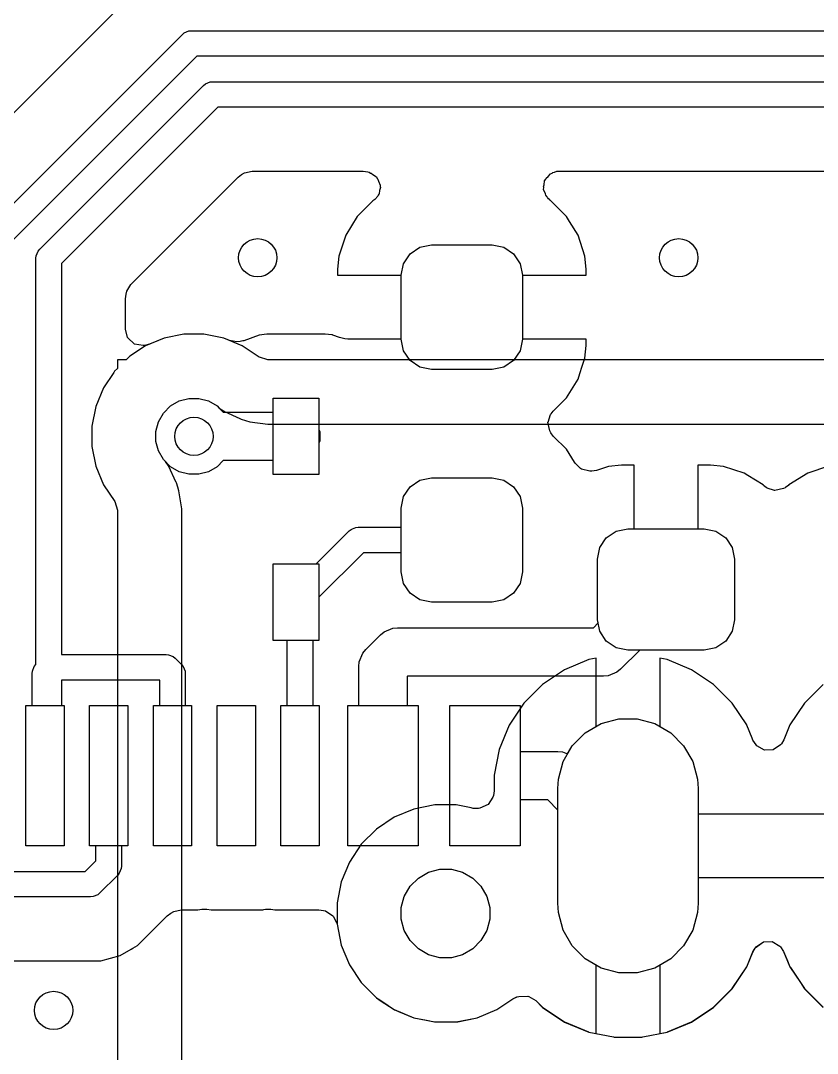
# Model space of a CAD drawing. Header units: millimetres. Extents: x 87.1 to 142.6, y -85.7 to -60.8.
# Drawn here: x 104.54 to 110.79, y -81.24 to -73.14 of the extents above; entities that cross this region are included whole.
import ezdxf

# ---------------------------------------------------------------- set-up
doc = ezdxf.new("R2010")
doc.units = ezdxf.units.MM
for name, color, linetype, true_color in [('B.Cu', 153, 'CONTINUOUS', 0x4d7fc4), ('B.Mask', 4, 'CONTINUOUS', 0x02ffee), ('F.Cu', 13, 'CONTINUOUS', 0xc83434), ('F.Mask', 201, 'CONTINUOUS', 0xd864ff), ('F.Paste', 253, 'CONTINUOUS', 0xb4a09a)]:
    doc.layers.add(name, color=color, linetype=linetype, true_color=true_color)

msp = doc.modelspace()

# ---------------------------------------------------------------- linework, layer by layer
at = {"layer": 'B.Cu', "linetype": 'CONTINUOUS'}
for p, q in [((105.821155, -75.5995), (105.66651, -75.630261)), ((105.821158, -75.5995), (105.821155, -75.5995)), ((105.978842, -75.5995), (105.821158, -75.5995)), ((105.978845, -75.5995), (105.978842, -75.5995)), ((106.133489, -75.630261), (105.978845, -75.5995)), ((105.666498, -75.630264), (105.520827, -75.690602)), ((105.66651, -75.630261), (105.666498, -75.630264)), ((106.133501, -75.630264), (106.133489, -75.630261)), ((106.279172, -75.690602), (106.133501, -75.630264)), ((105.520814, -75.690609), (105.39853, -75.772317)), ((105.520827, -75.690602), (105.520814, -75.690609)), ((106.279185, -75.690609), (106.279172, -75.690602)), ((106.411623, -75.779102), (106.279185, -75.690609)), ((105.367922, -75.8), (105.3, -75.8)), ((105.3, -75.8), (105.3, -75.867922)), ((105.389711, -75.778211), (105.367922, -75.8)), ((105.398526, -75.77232), (105.389711, -75.778211)), ((105.39853, -75.772317), (105.398526, -75.77232)), ((106.413475, -75.780315), (106.411623, -75.779102)), ((106.480514, -75.8), (106.413475, -75.780315)), ((106.9, -75.8), (106.480514, -75.8)), ((113.382053, -75.8), (106.9, -75.8)), ((105.272317, -75.89853), (105.190609, -76.020814)), ((105.27232, -75.898526), (105.272317, -75.89853)), ((105.278211, -75.889711), (105.27232, -75.898526)), ((105.3, -75.867922), (105.278211, -75.889711)), ((105.190602, -76.020827), (105.130264, -76.166498)), ((105.190609, -76.020814), (105.190602, -76.020827)), ((105.130261, -76.16651), (105.0995, -76.321153)), ((105.130264, -76.166498), (105.130261, -76.16651)), ((105.661994, -76.217372), (105.717372, -76.161994)), ((105.717372, -76.161994), (105.785195, -76.122836)), ((105.785195, -76.122836), (105.860842, -76.102567)), ((105.860842, -76.102567), (105.939158, -76.102567)), ((105.939158, -76.102567), (106.014805, -76.122836)), ((106.014805, -76.122836), (106.082628, -76.161994)), ((106.082628, -76.161994), (106.098419, -76.177785)), ((105.622836, -76.285195), (105.661994, -76.217372)), ((106.098419, -76.177785), (106.130781, -76.199409)), ((106.130781, -76.199409), (106.133394, -76.201138)), ((106.133394, -76.201138), (106.134728, -76.202021)), ((106.134728, -76.202021), (106.136502, -76.203183)), ((106.136502, -76.203183), (106.140179, -76.205568)), ((106.140179, -76.205568), (106.140182, -76.205569)), ((106.140182, -76.205569), (106.259944, -76.260264)), ((105.0995, -76.321153), (105.0995, -76.478846)), ((105.602567, -76.360842), (105.622836, -76.285195)), ((106.259944, -76.260264), (106.271055, -76.265338)), ((106.271055, -76.265338), (106.338094, -76.285023)), ((106.338094, -76.285023), (106.338098, -76.285024)), ((106.338098, -76.285024), (106.480514, -76.3055)), ((106.480514, -76.3055), (106.480517, -76.3055)), ((106.480517, -76.3055), (113.382053, -76.3055)), ((105.602567, -76.439158), (105.602567, -76.360842)), ((105.0995, -76.478846), (105.130261, -76.633489)), ((105.622836, -76.514805), (105.602567, -76.439158)), ((105.661994, -76.582628), (105.622836, -76.514805)), ((105.130261, -76.633489), (105.130264, -76.633501)), ((105.130264, -76.633501), (105.190602, -76.779172)), ((105.677788, -76.598422), (105.661994, -76.582628)), ((105.699409, -76.63078), (105.677788, -76.598422)), ((105.761506, -76.76057), (105.699409, -76.63078)), ((105.190602, -76.779172), (105.190609, -76.779184)), ((105.190609, -76.779184), (105.279102, -76.911622)), ((105.761506, -76.760571), (105.761506, -76.76057)), ((105.76198, -76.761562), (105.761506, -76.760571)), ((105.762994, -76.765323), (105.76198, -76.761562)), ((105.773524, -76.798954), (105.762994, -76.765323)), ((105.782385, -76.827252), (105.773524, -76.798954)), ((105.805398, -76.969265), (105.782385, -76.827252)), ((105.279102, -76.911622), (105.29998, -76.978299)), ((105.29998, -76.978299), (105.3, -76.980513)), ((105.3, -76.980513), (105.3, -82.176)), ((105.805398, -76.969269), (105.805398, -76.969265)), ((105.805399, -76.969275), (105.805398, -76.969269)), ((105.805459, -76.973733), (105.805399, -76.969275)), ((105.805479, -76.975947), (105.805459, -76.973733)), ((105.8055, -76.980513), (105.805479, -76.975947)), ((105.8055, -80.223773), (105.8055, -76.980513)), ((108.995735, -78.150345), (108.804635, -78.229502)), ((108.995736, -78.150345), (108.995735, -78.150345)), ((109.051998, -78.139154), (108.995736, -78.150345)), ((109.052, -78.139156), (109.051998, -78.139154)), ((109.052, -78.674685), (109.052, -78.139156)), ((109.608262, -78.150345), (109.552, -78.139154)), ((109.552, -78.139154), (109.552, -78.674685)), ((109.799363, -78.229502), (109.608262, -78.150345)), ((108.804632, -78.229504), (108.632657, -78.344415)), ((108.804635, -78.229502), (108.804632, -78.229504)), ((109.799366, -78.229504), (109.799363, -78.229502)), ((109.799368, -78.229505), (109.799366, -78.229504)), ((109.971335, -78.34441), (109.799368, -78.229505)), ((108.632654, -78.344417), (108.486417, -78.490654)), ((108.632657, -78.344415), (108.632654, -78.344417)), ((109.971339, -78.344413), (109.971335, -78.34441)), ((109.971341, -78.344415), (109.971339, -78.344413)), ((109.971344, -78.344417), (109.971341, -78.344415)), ((110.117581, -78.490654), (109.971344, -78.344417)), ((110.832654, -78.344417), (110.686417, -78.490654)), ((108.486415, -78.490657), (108.371504, -78.662632)), ((108.486417, -78.490654), (108.486415, -78.490657)), ((110.117583, -78.490657), (110.117581, -78.490654)), ((110.117586, -78.49066), (110.117583, -78.490657)), ((110.117589, -78.490664), (110.117586, -78.49066)), ((110.232494, -78.662631), (110.117589, -78.490664)), ((110.686415, -78.490657), (110.571504, -78.662631)), ((110.686417, -78.490654), (110.686415, -78.490657)), ((108.371502, -78.662635), (108.29235, -78.853725)), ((108.371504, -78.662632), (108.371502, -78.662635)), ((108.967181, -78.723656), (109.052, -78.674685)), ((109.552, -78.674685), (109.636819, -78.723656)), ((110.232499, -78.662641), (110.232494, -78.662631)), ((110.275519, -78.766499), (110.232499, -78.662641)), ((110.571504, -78.662631), (110.523382, -78.778807)), ((108.865656, -78.825181), (108.967181, -78.723656)), ((109.636819, -78.723656), (109.738344, -78.825181)), ((108.793866, -78.949524), (108.865656, -78.825181)), ((109.738344, -78.825181), (109.810134, -78.949524)), ((110.281938, -78.781996), (110.275519, -78.766499)), ((110.305738, -78.819032), (110.281938, -78.781996)), ((110.310965, -78.824647), (110.305738, -78.819032)), ((110.310974, -78.824657), (110.310965, -78.824647)), ((110.371064, -78.860307), (110.310974, -78.824657)), ((110.49828, -78.817961), (110.440889, -78.857811)), ((110.505375, -78.809156), (110.49828, -78.817961)), ((110.523382, -78.778807), (110.505375, -78.809156)), ((108.292342, -78.853758), (108.252, -79.056574)), ((108.29235, -78.853725), (108.292342, -78.853758)), ((110.440889, -78.857811), (110.371064, -78.860307)), ((108.756705, -79.088211), (108.793866, -78.949524)), ((109.810134, -78.949524), (109.847295, -79.088211)), ((108.252, -79.056574), (108.252, -79.179499)), ((108.752, -79.16), (108.756705, -79.088211)), ((108.752, -80.06), (108.752, -79.16)), ((109.847295, -79.088211), (109.852, -79.16)), ((109.852, -79.16), (109.852, -79.36)), ((108.243064, -79.227757), (108.205287, -79.286533)), ((108.246975, -79.21444), (108.243064, -79.227757)), ((108.252, -79.179506), (108.246975, -79.21444)), ((108.252, -79.179499), (108.251999, -79.179503)), ((108.251999, -79.179503), (108.252, -79.179506)), ((107.623915, -79.322184), (107.469142, -79.386292)), ((107.623942, -79.322178), (107.623915, -79.322184)), ((107.788226, -79.2895), (107.623942, -79.322178)), ((107.788228, -79.2895), (107.788226, -79.2895)), ((107.788233, -79.2895), (107.788228, -79.2895)), ((107.955767, -79.2895), (107.788233, -79.2895)), ((107.95577, -79.2895), (107.955767, -79.2895)), ((108.059447, -79.310123), (107.95577, -79.2895)), ((108.072498, -79.312719), (108.059447, -79.310123)), ((108.089, -79.316001), (108.072498, -79.312719)), ((108.130831, -79.317121), (108.089, -79.316001)), ((108.141727, -79.315554), (108.130831, -79.317121)), ((108.141729, -79.315555), (108.141727, -79.315554)), ((108.14173, -79.315554), (108.141729, -79.315555)), ((108.141732, -79.315554), (108.14173, -79.315554)), ((108.205287, -79.286533), (108.141732, -79.315554)), ((107.469142, -79.386292), (107.329834, -79.479374)), ((109.852, -79.36), (110.952, -79.36)), ((107.329834, -79.479374), (107.211374, -79.597834)), ((107.211374, -79.597834), (107.118292, -79.737142)), ((107.118292, -79.737142), (107.054184, -79.891915)), ((107.738061, -79.816642), (107.826316, -79.792994)), ((107.826316, -79.792994), (107.917684, -79.792994)), ((107.917684, -79.792994), (108.005939, -79.816642)), ((107.054178, -79.891942), (107.0215, -80.056225)), ((107.054184, -79.891915), (107.054178, -79.891942)), ((107.594326, -79.926933), (107.658933, -79.862326)), ((107.658933, -79.862326), (107.738061, -79.816642)), ((108.005939, -79.816642), (108.085067, -79.862326)), ((108.085067, -79.862326), (108.149674, -79.926933)), ((109.852, -79.86), (109.852, -80.06)), ((110.952, -79.86), (109.852, -79.86)), ((107.548642, -80.006061), (107.594326, -79.926933)), ((108.149674, -79.926933), (108.195358, -80.006061)), ((107.0215, -80.056225), (107.0215, -80.056226)), ((107.0215, -80.056226), (107.0215, -80.056228)), ((107.0215, -80.056228), (107.0215, -80.223771)), ((107.524994, -80.094316), (107.548642, -80.006061)), ((108.195358, -80.006061), (108.219006, -80.094316)), ((107.524994, -80.185684), (107.524994, -80.094316)), ((108.219006, -80.094316), (108.219006, -80.185684)), ((108.756705, -80.131789), (108.752, -80.06)), ((108.793866, -80.270476), (108.756705, -80.131789)), ((109.847295, -80.131789), (109.810134, -80.270476)), ((109.852, -80.06), (109.847295, -80.131789)), ((107.548642, -80.273939), (107.524994, -80.185684)), ((108.219006, -80.185684), (108.195358, -80.273939)), ((105.8055, -82.176), (105.8055, -80.223773)), ((107.0215, -80.223773), (107.021499, -80.223773)), ((107.021499, -80.223773), (107.054178, -80.388056)), ((107.0215, -80.223771), (107.0215, -80.223773)), ((107.594326, -80.353067), (107.548642, -80.273939)), ((108.195358, -80.273939), (108.149674, -80.353067)), ((108.865656, -80.394819), (108.793866, -80.270476)), ((109.810134, -80.270476), (109.738344, -80.394819)), ((107.658933, -80.417674), (107.594326, -80.353067)), ((108.149674, -80.353067), (108.085067, -80.417674)), ((110.305727, -80.402028), (110.363118, -80.362184)), ((110.363118, -80.362184), (110.432943, -80.359693)), ((110.432943, -80.359693), (110.493029, -80.395346)), ((107.054178, -80.388056), (107.054184, -80.388083)), ((107.054184, -80.388083), (107.118292, -80.542856)), ((107.738061, -80.463358), (107.658933, -80.417674)), ((107.826316, -80.487006), (107.738061, -80.463358)), ((108.005939, -80.463358), (107.917684, -80.487006)), ((108.085067, -80.417674), (108.005939, -80.463358)), ((108.967181, -80.496344), (108.865656, -80.394819)), ((109.738344, -80.394819), (109.636819, -80.496344)), ((110.232499, -80.557359), (110.280621, -80.441182)), ((110.280621, -80.441182), (110.298622, -80.410845)), ((110.298622, -80.410845), (110.305727, -80.402028)), ((110.493029, -80.395346), (110.493033, -80.39535)), ((110.493033, -80.39535), (110.493034, -80.395351)), ((110.493034, -80.395351), (110.498261, -80.400966)), ((110.498261, -80.400966), (110.522061, -80.438003)), ((110.522061, -80.438003), (110.571496, -80.557353)), ((107.118292, -80.542856), (107.211374, -80.682164)), ((107.917684, -80.487006), (107.826316, -80.487006)), ((109.052, -80.545314), (108.967181, -80.496344)), ((109.636819, -80.496344), (109.552, -80.545314)), ((109.052, -81.080841), (109.052, -80.545314)), ((109.552, -80.545314), (109.552, -81.080841)), ((110.117589, -80.729335), (110.232494, -80.557368)), ((110.232494, -80.557368), (110.232499, -80.557359)), ((110.571496, -80.557353), (110.571501, -80.557363)), ((110.571501, -80.557363), (110.575382, -80.563171)), ((110.575382, -80.563171), (110.68641, -80.729335)), ((107.211374, -80.682164), (107.329834, -80.800624)), ((109.971339, -80.875586), (110.117586, -80.729339)), ((110.117586, -80.729339), (110.117589, -80.729335)), ((110.68641, -80.729335), (110.686413, -80.729339)), ((110.686413, -80.729339), (110.686415, -80.729341)), ((110.686415, -80.729341), (110.686417, -80.729344)), ((110.686417, -80.729344), (110.832654, -80.875581)), ((107.329834, -80.800624), (107.360567, -80.821159)), ((107.360567, -80.821159), (107.46913, -80.893699)), ((108.274863, -80.893703), (108.400771, -80.809573)), ((108.400771, -80.809573), (108.4326, -80.794344)), ((108.4326, -80.794344), (108.447523, -80.789671)), ((108.447523, -80.789671), (108.517381, -80.788424)), ((108.517381, -80.788424), (108.517388, -80.788426)), ((108.517388, -80.788426), (108.524473, -80.79037)), ((108.524473, -80.79037), (108.579344, -80.82227)), ((108.579344, -80.82227), (108.632655, -80.875582)), ((107.46913, -80.893699), (107.469134, -80.893701)), ((107.469134, -80.893701), (107.469137, -80.893703)), ((107.469137, -80.893703), (107.623918, -80.957816)), ((108.120082, -80.957816), (108.274863, -80.893703)), ((108.632655, -80.875582), (108.632657, -80.875583)), ((108.632657, -80.875583), (108.63266, -80.875586)), ((108.63266, -80.875586), (108.632664, -80.875589)), ((108.632664, -80.875589), (108.804631, -80.990494)), ((109.799368, -80.990494), (109.971335, -80.875589)), ((109.971335, -80.875589), (109.971339, -80.875586)), ((107.623918, -80.957816), (107.788203, -80.990494)), ((107.788203, -80.990494), (107.788228, -80.990499)), ((107.788228, -80.990499), (107.788232, -80.9905)), ((107.788232, -80.9905), (107.788233, -80.9905)), ((107.788233, -80.9905), (107.955768, -80.9905)), ((107.955768, -80.9905), (107.955769, -80.990499)), ((107.955769, -80.990499), (108.120082, -80.957816)), ((108.804631, -80.990494), (108.804641, -80.990499)), ((108.804641, -80.990499), (108.99166, -81.067965)), ((109.612326, -81.06797), (109.799358, -80.990499)), ((109.799358, -80.990499), (109.799368, -80.990494)), ((108.99166, -81.067965), (108.994222, -81.069134)), ((108.994222, -81.069134), (108.995722, -81.069648)), ((108.995722, -81.069648), (108.995723, -81.069648)), ((108.995723, -81.069648), (108.995725, -81.069649)), ((108.995725, -81.069649), (109.052, -81.080842)), ((109.052, -81.080842), (109.052, -81.080841)), ((109.552, -81.080842), (109.608274, -81.069649)), ((109.552, -81.080841), (109.552, -81.080842)), ((109.608274, -81.069649), (109.608275, -81.069648)), ((109.608275, -81.069648), (109.608277, -81.069648)), ((109.608277, -81.069648), (109.609772, -81.069135)), ((109.609772, -81.069135), (109.612326, -81.06797))]:
    msp.add_line(p, q, dxfattribs=at)
at = {"layer": 'B.Cu'}
for centre in [(106.4, -75), (109.7, -75), (105.9, -76.4), (104.8, -80.9)]:
    msp.add_circle(centre, 0.15, dxfattribs=at)
at = {"layer": 'B.Mask', "linetype": 'CONTINUOUS'}
for p, q in [((108.967181, -78.723656), (109.091524, -78.651866)), ((109.091524, -78.651866), (109.230211, -78.614705)), ((109.230211, -78.614705), (109.373789, -78.614705)), ((109.373789, -78.614705), (109.512476, -78.651866)), ((109.512476, -78.651866), (109.636819, -78.723656)), ((108.865656, -78.825181), (108.967181, -78.723656)), ((109.636819, -78.723656), (109.738344, -78.825181)), ((108.793866, -78.949524), (108.865656, -78.825181)), ((109.738344, -78.825181), (109.810134, -78.949524)), ((108.756705, -79.088211), (108.793866, -78.949524)), ((109.810134, -78.949524), (109.847295, -79.088211)), ((108.752, -79.16), (108.756705, -79.088211)), ((108.752, -80.06), (108.752, -79.16)), ((109.847295, -79.088211), (109.852, -79.16)), ((109.852, -79.16), (109.852, -80.06)), ((107.738061, -79.816642), (107.826316, -79.792994)), ((107.826316, -79.792994), (107.917684, -79.792994)), ((107.917684, -79.792994), (108.005939, -79.816642)), ((107.594326, -79.926933), (107.658933, -79.862326)), ((107.658933, -79.862326), (107.738061, -79.816642)), ((108.005939, -79.816642), (108.085067, -79.862326)), ((108.085067, -79.862326), (108.149674, -79.926933)), ((107.548642, -80.006061), (107.594326, -79.926933)), ((108.149674, -79.926933), (108.195358, -80.006061)), ((107.524994, -80.094316), (107.548642, -80.006061)), ((108.195358, -80.006061), (108.219006, -80.094316)), ((107.524994, -80.185684), (107.524994, -80.094316)), ((108.219006, -80.094316), (108.219006, -80.185684)), ((108.756705, -80.131789), (108.752, -80.06)), ((108.793866, -80.270476), (108.756705, -80.131789)), ((109.847295, -80.131789), (109.810134, -80.270476)), ((109.852, -80.06), (109.847295, -80.131789)), ((107.548642, -80.273939), (107.524994, -80.185684)), ((108.219006, -80.185684), (108.195358, -80.273939)), ((107.594326, -80.353067), (107.548642, -80.273939)), ((108.195358, -80.273939), (108.149674, -80.353067)), ((108.865656, -80.394819), (108.793866, -80.270476)), ((109.810134, -80.270476), (109.738344, -80.394819)), ((107.658933, -80.417674), (107.594326, -80.353067)), ((108.149674, -80.353067), (108.085067, -80.417674)), ((107.738061, -80.463358), (107.658933, -80.417674)), ((107.826316, -80.487006), (107.738061, -80.463358)), ((108.005939, -80.463358), (107.917684, -80.487006)), ((108.085067, -80.417674), (108.005939, -80.463358)), ((108.967181, -80.496344), (108.865656, -80.394819)), ((109.738344, -80.394819), (109.636819, -80.496344)), ((107.917684, -80.487006), (107.826316, -80.487006)), ((109.091524, -80.568134), (108.967181, -80.496344)), ((109.636819, -80.496344), (109.512476, -80.568134)), ((109.230211, -80.605295), (109.091524, -80.568134)), ((109.373789, -80.605295), (109.230211, -80.605295)), ((109.512476, -80.568134), (109.373789, -80.605295))]:
    msp.add_line(p, q, dxfattribs=at)
at = {"layer": 'F.Cu', "linetype": 'CONTINUOUS'}
for p, q in [((105.511279, -72.839483), (103.719485, -74.631276)), ((104.129289, -74.929289), (105.809289, -73.249289)), ((105.809289, -73.249289), (105.824443, -73.236853)), ((105.824443, -73.236853), (105.860491, -73.221921)), ((105.860491, -73.221921), (105.88, -73.22)), ((105.88, -73.22), (120.642598, -73.22)), ((105.921422, -73.42), (104.3, -75.041422)), ((120.68402, -73.42), (105.921422, -73.42)), ((104.691289, -74.932975), (105.974975, -73.649289)), ((105.974975, -73.649289), (105.990129, -73.636853)), ((105.990129, -73.636853), (106.026177, -73.621921)), ((106.026177, -73.621921), (106.045686, -73.62)), ((106.045686, -73.62), (120.808284, -73.62)), ((106.087108, -73.82), (104.862, -75.045108)), ((120.849706, -73.82), (106.087108, -73.82)), ((105.406228, -75.208692), (106.245502, -74.369418)), ((106.245502, -74.369418), (106.273747, -74.348275)), ((106.273747, -74.348275), (106.296839, -74.335667)), ((106.296839, -74.335667), (106.356264, -74.3205)), ((106.356264, -74.3205), (107.227168, -74.3205)), ((107.227168, -74.3205), (107.262095, -74.325521)), ((107.262095, -74.325521), (107.272948, -74.328707)), ((107.272948, -74.328707), (107.284156, -74.335908)), ((107.284156, -74.335908), (107.289921, -74.336792)), ((107.289921, -74.336792), (107.301664, -74.347158)), ((107.301664, -74.347158), (107.331729, -74.366477)), ((107.331729, -74.366477), (107.337256, -74.378579)), ((107.337256, -74.378579), (107.342301, -74.383032)), ((107.342301, -74.383032), (107.347233, -74.40042)), ((108.648886, -74.396032), (108.658285, -74.384764)), ((108.658285, -74.384764), (108.660856, -74.376347)), ((108.660856, -74.376347), (108.676074, -74.363442)), ((108.676074, -74.363442), (108.693611, -74.342423)), ((108.693611, -74.342423), (108.694913, -74.341551)), ((108.694913, -74.341551), (108.70778, -74.336557)), ((108.70778, -74.336557), (108.714147, -74.33116)), ((108.714147, -74.33116), (108.725616, -74.329636)), ((108.725616, -74.329636), (108.745345, -74.321979)), ((108.745345, -74.321979), (108.745886, -74.321896)), ((108.745886, -74.321896), (108.764447, -74.3205)), ((108.764447, -74.3205), (115.460188, -74.3205)), ((107.347233, -74.40042), (107.360758, -74.430031)), ((107.354694, -74.472222), (107.350819, -74.49919)), ((107.361367, -74.45025), (107.354694, -74.472222)), ((107.360758, -74.430031), (107.359034, -74.442025)), ((107.359034, -74.442025), (107.361367, -74.45025)), ((108.640222, -74.465363), (108.642214, -74.449415)), ((108.655995, -74.498278), (108.640222, -74.465363)), ((108.640454, -74.443172), (108.644755, -74.429081)), ((108.642214, -74.449415), (108.640454, -74.443172)), ((108.644755, -74.429081), (108.648886, -74.396032)), ((107.317299, -74.543912), (107.302064, -74.554991)), ((107.317707, -74.543565), (107.317299, -74.543912)), ((107.341065, -74.517105), (107.317707, -74.543565)), ((107.34332, -74.509677), (107.341065, -74.517105)), ((107.350165, -74.500622), (107.34332, -74.509677)), ((107.350814, -74.499201), (107.350165, -74.500622)), ((107.350819, -74.49919), (107.350814, -74.499201)), ((108.659419, -74.510418), (108.655995, -74.498278)), ((108.66563, -74.520314), (108.659419, -74.510418)), ((108.667616, -74.522528), (108.66563, -74.520314)), ((108.670416, -74.528371), (108.667616, -74.522528)), ((108.678461, -74.537316), (108.670416, -74.528371)), ((108.688456, -74.547234), (108.678461, -74.537316)), ((108.690734, -74.548304), (108.688456, -74.547234)), ((108.693745, -74.551661), (108.690734, -74.548304)), ((108.698036, -74.555054), (108.693745, -74.551661)), ((107.301956, -74.555058), (107.180059, -74.676955)), ((107.301963, -74.555053), (107.301956, -74.555058)), ((107.302064, -74.554991), (107.301963, -74.555053)), ((108.698039, -74.555056), (108.698036, -74.555054)), ((108.761605, -74.618622), (108.698039, -74.555056)), ((108.819943, -74.67696), (108.761605, -74.618622)), ((107.180041, -74.67698), (107.089552, -74.823686)), ((107.180057, -74.676958), (107.180041, -74.67698)), ((107.180059, -74.676955), (107.180057, -74.676958)), ((108.819957, -74.67698), (108.819943, -74.67696)), ((108.844341, -74.716513), (108.819957, -74.67698)), ((108.910448, -74.823688), (108.844341, -74.716513)), ((107.089543, -74.823703), (107.035318, -74.987348)), ((107.08955, -74.823689), (107.089543, -74.823703)), ((107.089552, -74.823686), (107.08955, -74.823689)), ((108.910453, -74.823699), (108.910448, -74.823688)), ((108.96468, -74.987347), (108.910453, -74.823699)), ((104.663921, -74.984177), (104.678853, -74.948129)), ((104.678853, -74.948129), (104.691289, -74.932975)), ((107.594562, -74.969562), (107.671613, -74.918079)), ((107.671613, -74.918079), (107.7625, -74.9)), ((107.7625, -74.9), (108.2375, -74.9)), ((108.2375, -74.9), (108.328387, -74.918079)), ((108.328387, -74.918079), (108.405438, -74.969562)), ((104.662, -75.003686), (104.663921, -74.984177)), ((104.662, -78.188578), (104.662, -75.003686)), ((107.035318, -74.987348), (107.025, -75.088339)), ((107.543079, -75.046613), (107.594562, -74.969562)), ((108.405438, -74.969562), (108.456921, -75.046613)), ((108.974998, -75.088345), (108.96468, -74.987347)), ((104.862, -75.045108), (104.862, -78.11)), ((107.025, -75.088339), (107.025, -75.088342)), ((107.025, -75.088342), (107.025, -75.088345)), ((107.025, -75.088345), (107.025, -75.1375)), ((107.525, -75.1375), (107.543079, -75.046613)), ((108.456921, -75.046613), (108.475, -75.1375)), ((108.974999, -75.08836), (108.974998, -75.088345)), ((108.974999, -75.1375), (108.974999, -75.08836)), ((107.025, -75.1375), (107.525, -75.1375)), ((108.475, -75.1375), (108.974999, -75.1375)), ((105.367832, -75.285623), (105.374934, -75.261434)), ((105.374934, -75.261434), (105.406228, -75.208692)), ((105.3625, -75.321612), (105.367522, -75.286679)), ((105.3625, -75.538339), (105.3625, -75.321612)), ((105.367522, -75.286679), (105.367832, -75.285623)), ((105.3625, -75.56076), (105.3625, -75.538339)), ((105.379853, -75.624024), (105.3625, -75.56076)), ((105.821153, -75.5995), (105.666527, -75.630257)), ((105.821155, -75.5995), (105.821153, -75.5995)), ((105.821158, -75.5995), (105.821155, -75.5995)), ((105.978842, -75.5995), (105.821158, -75.5995)), ((105.978845, -75.5995), (105.978842, -75.5995)), ((105.978849, -75.5995), (105.978845, -75.5995)), ((106.133487, -75.630259), (105.978849, -75.5995)), ((106.412516, -75.605908), (106.292239, -75.650768)), ((106.472123, -75.599501), (106.412516, -75.605908)), ((106.472129, -75.5995), (106.472123, -75.599501)), ((106.476178, -75.5995), (106.472129, -75.5995)), ((106.927865, -75.5995), (106.476178, -75.5995)), ((106.927873, -75.5995), (106.927865, -75.5995)), ((106.927881, -75.5995), (106.927873, -75.5995)), ((106.927883, -75.599501), (106.927881, -75.5995)), ((106.980871, -75.605198), (106.927883, -75.599501)), ((106.986561, -75.605503), (106.980871, -75.605198)), ((106.989564, -75.606685), (106.986561, -75.605503)), ((105.380909, -75.625804), (105.379853, -75.624024)), ((105.382535, -75.628546), (105.380909, -75.625804)), ((105.433674, -75.676153), (105.382535, -75.628546)), ((105.502432, -75.688554), (105.433674, -75.676153)), ((105.516231, -75.687071), (105.510609, -75.687675)), ((105.523917, -75.685109), (105.516231, -75.687071)), ((105.550422, -75.678343), (105.523917, -75.685109)), ((105.550424, -75.678341), (105.550422, -75.678343)), ((105.550428, -75.678341), (105.550424, -75.678341)), ((105.550429, -75.67834), (105.550428, -75.678341)), ((105.666496, -75.630264), (105.550429, -75.67834)), ((105.666527, -75.630257), (105.666496, -75.630264)), ((106.17932, -75.649243), (106.133487, -75.630259)), ((106.235617, -75.658365), (106.17932, -75.649243)), ((106.262687, -75.656429), (106.235617, -75.658365)), ((106.28246, -75.652127), (106.262687, -75.656429)), ((106.287134, -75.652192), (106.28246, -75.652127)), ((106.292239, -75.650768), (106.287134, -75.652192)), ((107.040828, -75.625805), (106.989564, -75.606685)), ((107.062141, -75.631652), (107.040828, -75.625805)), ((107.083636, -75.63553), (107.062141, -75.631652)), ((107.105652, -75.6375), (107.083636, -75.63553)), ((107.525, -75.6375), (107.105652, -75.6375)), ((107.543079, -75.728387), (107.525, -75.6375)), ((108.475, -75.6375), (108.456921, -75.728387)), ((108.975, -75.6375), (108.475, -75.6375)), ((108.96468, -75.787652), (108.974999, -75.686654)), ((108.974999, -75.686654), (108.975, -75.686641)), ((108.975, -75.686641), (108.975, -75.6375)), ((105.510609, -75.687675), (105.502432, -75.688554)), ((107.594562, -75.805438), (107.543079, -75.728387)), ((108.456921, -75.728387), (108.405438, -75.805438)), ((107.671613, -75.856921), (107.594562, -75.805438)), ((108.405438, -75.805438), (108.328387, -75.856921)), ((108.94415, -75.849608), (108.96468, -75.787652)), ((107.7625, -75.875), (107.671613, -75.856921)), ((108.2375, -75.875), (107.7625, -75.875)), ((108.328387, -75.856921), (108.2375, -75.875)), ((108.910453, -75.9513), (108.925008, -75.907377)), ((108.925008, -75.907377), (108.94415, -75.849608)), ((108.819948, -76.098033), (108.910448, -75.951311)), ((108.910448, -75.951311), (108.910453, -75.9513)), ((105.661994, -76.217372), (105.717372, -76.161994)), ((105.717372, -76.161994), (105.785195, -76.122836)), ((105.785195, -76.122836), (105.860842, -76.102567)), ((105.860842, -76.102567), (105.939158, -76.102567)), ((105.939158, -76.102567), (106.014805, -76.122836)), ((106.014805, -76.122836), (106.082628, -76.161994)), ((106.082628, -76.161994), (106.130134, -76.2095)), ((106.52, -76.2095), (106.52, -76.1)), ((106.52, -76.1), (106.88, -76.1)), ((106.88, -76.1), (106.88, -76.346322)), ((108.715435, -76.202545), (108.819948, -76.098033)), ((105.622836, -76.285195), (105.661994, -76.217372)), ((106.130134, -76.2095), (106.52, -76.2095)), ((108.675257, -76.287888), (108.694624, -76.22969)), ((108.694624, -76.22969), (108.698814, -76.223171)), ((108.698814, -76.223171), (108.715435, -76.202545)), ((105.602567, -76.360842), (105.622836, -76.285195)), ((108.675128, -76.289697), (108.675198, -76.288721)), ((108.68998, -76.357957), (108.675128, -76.289697)), ((108.675198, -76.288721), (108.675257, -76.287888)), ((105.602567, -76.439158), (105.602567, -76.360842)), ((106.88, -76.346322), (106.88684, -76.362835)), ((106.88684, -76.362835), (106.88684, -76.437165)), ((108.697472, -76.371678), (108.68998, -76.357957)), ((108.703526, -76.379766), (108.697472, -76.371678)), ((108.718624, -76.399934), (108.703526, -76.379766)), ((108.82034, -76.50165), (108.718624, -76.399934)), ((105.622836, -76.514805), (105.602567, -76.439158)), ((106.88684, -76.437165), (106.88, -76.453677)), ((106.88, -76.453677), (106.88, -76.7)), ((105.661994, -76.582628), (105.622836, -76.514805)), ((108.88202, -76.60165), (108.82034, -76.50165)), ((105.717372, -76.638006), (105.661994, -76.582628)), ((105.785195, -76.677164), (105.717372, -76.638006)), ((106.082628, -76.638006), (106.014805, -76.677164)), ((106.130134, -76.5905), (106.082628, -76.638006)), ((106.52, -76.5905), (106.130134, -76.5905)), ((106.52, -76.7), (106.52, -76.5905)), ((108.887544, -76.610606), (108.88202, -76.60165)), ((108.92967, -76.652068), (108.887544, -76.610606)), ((108.936664, -76.65623), (108.92967, -76.652068)), ((108.936665, -76.656231), (108.936664, -76.65623)), ((108.936666, -76.656231), (108.936665, -76.656231)), ((108.936669, -76.656233), (108.936666, -76.656231)), ((109.004341, -76.673601), (108.936669, -76.656233)), ((109.149842, -76.635319), (109.054707, -76.666843)), ((109.250832, -76.625002), (109.149842, -76.635319)), ((109.25084, -76.625001), (109.250832, -76.625002)), ((109.250844, -76.625001), (109.25084, -76.625001)), ((109.250849, -76.625), (109.250844, -76.625001)), ((109.250871, -76.624999), (109.250849, -76.625)), ((109.35, -76.624998), (109.250871, -76.624999)), ((109.35, -77.125), (109.35, -76.624998)), ((109.949154, -76.625), (109.85, -76.625)), ((109.85, -76.625), (109.85, -77.125)), ((109.949159, -76.625), (109.949154, -76.625)), ((110.05015, -76.635318), (109.949159, -76.625)), ((110.213795, -76.689543), (110.05015, -76.635318)), ((110.87475, -76.634824), (110.710977, -76.689094)), ((105.860842, -76.697433), (105.785195, -76.677164)), ((105.939158, -76.697433), (105.860842, -76.697433)), ((106.014805, -76.677164), (105.939158, -76.697433)), ((106.88, -76.7), (106.52, -76.7)), ((107.671613, -76.743079), (107.7625, -76.725)), ((107.7625, -76.725), (108.2375, -76.725)), ((108.2375, -76.725), (108.328387, -76.743079)), ((109.019964, -76.673064), (109.004341, -76.673601)), ((109.054705, -76.666844), (109.019964, -76.673064)), ((109.054706, -76.666843), (109.054705, -76.666844)), ((109.054707, -76.666843), (109.054706, -76.666843)), ((110.213809, -76.68955), (110.213795, -76.689543)), ((110.213811, -76.689551), (110.213809, -76.68955)), ((110.240942, -76.706286), (110.213811, -76.689551)), ((110.360518, -76.780041), (110.240942, -76.706286)), ((110.710977, -76.689094), (110.564151, -76.779658)), ((107.543079, -76.871613), (107.594562, -76.794562)), ((107.594562, -76.794562), (107.671613, -76.743079)), ((108.328387, -76.743079), (108.405438, -76.794562)), ((108.405438, -76.794562), (108.456921, -76.871613)), ((110.360528, -76.780048), (110.360518, -76.780041)), ((110.360534, -76.780052), (110.360528, -76.780048)), ((110.360538, -76.780055), (110.360534, -76.780052)), ((110.36054, -76.780057), (110.360538, -76.780055)), ((110.360543, -76.780059), (110.36054, -76.780057)), ((110.36504, -76.784556), (110.360543, -76.780059)), ((110.385676, -76.801187), (110.36504, -76.784556)), ((110.392181, -76.805368), (110.385676, -76.801187)), ((110.450396, -76.824741), (110.392181, -76.805368)), ((110.520456, -76.810019), (110.452203, -76.82487)), ((110.534174, -76.802529), (110.520456, -76.810019)), ((110.535967, -76.801187), (110.534174, -76.802529)), ((110.562426, -76.781383), (110.535967, -76.801187)), ((110.564148, -76.77966), (110.562426, -76.781383)), ((110.564151, -76.779658), (110.564148, -76.77966)), ((107.525, -76.9625), (107.543079, -76.871613)), ((108.456921, -76.871613), (108.475, -76.9625)), ((110.452181, -76.824868), (110.450396, -76.824741)), ((110.452183, -76.824869), (110.452181, -76.824868)), ((110.452184, -76.824868), (110.452183, -76.824869)), ((110.452203, -76.82487), (110.452184, -76.824868)), ((107.525, -77.1125), (107.525, -76.9625)), ((108.475, -76.9625), (108.475, -77.4625)), ((106.858578, -77.4), (107.116789, -77.141789)), ((107.116789, -77.141789), (107.131943, -77.129353)), ((107.131943, -77.129353), (107.142452, -77.125)), ((107.142452, -77.125), (107.167991, -77.114421)), ((107.167991, -77.114421), (107.1875, -77.1125)), ((107.1875, -77.1125), (107.525, -77.1125)), ((109.132062, -77.194562), (109.209113, -77.143079)), ((109.209113, -77.143079), (109.3, -77.125)), ((109.3, -77.125), (109.35, -77.125)), ((109.85, -77.125), (109.9, -77.125)), ((109.9, -77.125), (109.990887, -77.143079)), ((109.990887, -77.143079), (110.067938, -77.194562)), ((109.080579, -77.271613), (109.132062, -77.194562)), ((110.067938, -77.194562), (110.119421, -77.271613)), ((109.0625, -77.3625), (109.080579, -77.271613)), ((110.119421, -77.271613), (110.1375, -77.3625)), ((107.228922, -77.3125), (106.88, -77.661422)), ((107.525, -77.3125), (107.228922, -77.3125)), ((107.525, -77.4625), (107.525, -77.3125)), ((109.0625, -77.8375), (109.0625, -77.3625)), ((110.1375, -77.3625), (110.1375, -77.8375)), ((106.52, -78), (106.52, -77.4)), ((106.52, -77.4), (106.858578, -77.4)), ((107.543079, -77.553387), (107.525, -77.4625)), ((108.475, -77.4625), (108.456921, -77.553387)), ((107.594562, -77.630438), (107.543079, -77.553387)), ((108.456921, -77.553387), (108.405438, -77.630438)), ((106.88, -77.661422), (106.88, -78)), ((107.671613, -77.681921), (107.594562, -77.630438)), ((107.7625, -77.7), (107.671613, -77.681921)), ((108.2375, -77.7), (107.7625, -77.7)), ((108.328387, -77.681921), (108.2375, -77.7)), ((108.405438, -77.630438), (108.328387, -77.681921)), ((109.030592, -77.9), (109.067575, -77.863016)), ((109.067575, -77.863016), (109.0625, -77.8375)), ((110.1375, -77.8375), (110.119421, -77.928387)), ((107.36109, -77.955796), (107.389958, -77.932105)), ((107.389958, -77.932105), (107.458629, -77.90366)), ((107.458629, -77.90366), (107.495794, -77.9)), ((107.495794, -77.9), (109.030592, -77.9)), ((110.119421, -77.928387), (110.067938, -78.005438)), ((106.632, -78), (106.52, -78)), ((106.632, -78.51), (106.632, -78)), ((106.88, -78), (106.832, -78)), ((106.832, -78), (106.832, -78.51)), ((107.247296, -78.06959), (107.36109, -77.955796)), ((110.067938, -78.005438), (109.990887, -78.056921)), ((104.862, -78.11), (105.682, -78.11)), ((105.682, -78.11), (105.701509, -78.111921)), ((105.701509, -78.111921), (105.737557, -78.126853)), ((107.19516, -78.167129), (107.223605, -78.098458)), ((107.223605, -78.098458), (107.247296, -78.06959)), ((109.394408, -78.075), (109.244204, -78.225204)), ((109.9, -78.075), (109.394408, -78.075)), ((109.990887, -78.056921), (109.9, -78.075)), ((104.648853, -78.204443), (104.661289, -78.189289)), ((104.661289, -78.189289), (104.662, -78.188578)), ((105.737557, -78.126853), (105.752711, -78.139289)), ((105.752711, -78.139289), (105.802711, -78.18929)), ((105.802711, -78.18929), (105.815147, -78.204443)), ((107.1915, -78.204294), (107.19516, -78.167129)), ((104.632, -78.26), (104.633921, -78.240491)), ((104.632, -78.51), (104.632, -78.26)), ((104.633921, -78.240491), (104.648853, -78.204443)), ((105.815147, -78.204443), (105.830079, -78.240491)), ((105.830079, -78.240491), (105.832, -78.26)), ((105.832, -78.26), (105.832, -78.51)), ((107.1915, -78.51), (107.1915, -78.204294)), ((109.146665, -78.27734), (109.1095, -78.281)), ((109.215336, -78.248895), (109.146665, -78.27734)), ((109.244204, -78.225204), (109.215336, -78.248895)), ((105.632, -78.31), (104.862, -78.31)), ((104.862, -78.31), (104.862, -78.51)), ((105.632, -78.51), (105.632, -78.31)), ((107.574702, -78.281), (107.5725, -78.283202)), ((107.5725, -78.283202), (107.5725, -78.51)), ((109.1095, -78.281), (107.574702, -78.281)), ((104.582, -79.61), (104.582, -78.51)), ((104.582, -78.51), (104.632, -78.51)), ((104.862, -78.51), (104.882, -78.51)), ((104.882, -78.51), (104.882, -79.61)), ((105.082, -79.61), (105.082, -78.51)), ((105.082, -78.51), (105.382, -78.51)), ((105.382, -78.51), (105.382, -79.61)), ((105.582, -79.61), (105.582, -78.51)), ((105.582, -78.51), (105.632, -78.51)), ((105.832, -78.51), (105.882, -78.51)), ((105.882, -78.51), (105.882, -79.61)), ((106.082, -79.61), (106.082, -78.51)), ((106.082, -78.51), (106.382, -78.51)), ((106.382, -78.51), (106.382, -79.61)), ((106.582, -79.61), (106.582, -78.51)), ((106.582, -78.51), (106.632, -78.51)), ((106.832, -78.51), (106.882, -78.51)), ((106.882, -78.51), (106.882, -79.61)), ((107.107, -79.61), (107.107, -78.51)), ((107.107, -78.51), (107.1915, -78.51)), ((107.5725, -78.51), (107.657, -78.51)), ((107.657, -78.51), (107.657, -79.61)), ((107.907, -79.61), (107.907, -78.51)), ((107.907, -78.51), (108.457, -78.51)), ((108.457, -78.51), (108.457, -78.8695)), ((108.967181, -78.723656), (109.091524, -78.651866)), ((109.091524, -78.651866), (109.230211, -78.614705)), ((109.230211, -78.614705), (109.373789, -78.614705)), ((109.373789, -78.614705), (109.512476, -78.651866)), ((109.512476, -78.651866), (109.636819, -78.723656)), ((108.865656, -78.825181), (108.967181, -78.723656)), ((109.636819, -78.723656), (109.738344, -78.825181)), ((108.828538, -78.889469), (108.865656, -78.825181)), ((109.738344, -78.825181), (109.810134, -78.949524)), ((108.457, -78.8695), (108.752, -78.8695)), ((108.752, -78.8695), (108.789165, -78.87316)), ((108.789165, -78.87316), (108.828538, -78.889469)), ((109.810134, -78.949524), (109.847295, -79.088211)), ((109.847295, -79.088211), (109.852, -79.16)), ((109.852, -79.16), (109.852, -80.06)), ((108.673092, -79.2505), (108.457, -79.2505)), ((108.457, -79.2505), (108.457, -79.61)), ((108.752, -79.329408), (108.673092, -79.2505)), ((108.752, -80.06), (108.752, -79.329408)), ((104.882, -79.61), (104.582, -79.61)), ((105.132, -79.61), (105.082, -79.61)), ((105.132, -79.726578), (105.132, -79.61)), ((105.382, -79.61), (105.332, -79.61)), ((105.332, -79.61), (105.332, -79.768)), ((105.882, -79.61), (105.582, -79.61)), ((106.382, -79.61), (106.082, -79.61)), ((106.882, -79.61), (106.582, -79.61)), ((107.657, -79.61), (107.107, -79.61)), ((108.457, -79.61), (107.907, -79.61)), ((105.048578, -79.81), (105.132, -79.726578)), ((104.332, -79.81), (105.048578, -79.81)), ((105.323015, -79.804562), (105.315147, -79.823558)), ((105.330079, -79.787509), (105.323015, -79.804562)), ((105.332, -79.768), (105.330079, -79.787509)), ((107.738061, -79.816642), (107.826316, -79.792994)), ((107.826316, -79.792994), (107.917684, -79.792994)), ((107.917684, -79.792994), (108.005939, -79.816642)), ((105.30271, -79.838711), (105.160711, -79.980711)), ((105.315147, -79.823558), (105.30271, -79.838711)), ((107.594326, -79.926933), (107.658933, -79.862326)), ((107.658933, -79.862326), (107.738061, -79.816642)), ((108.005939, -79.816642), (108.085067, -79.862326)), ((108.085067, -79.862326), (108.149674, -79.926933)), ((107.548642, -80.006061), (107.594326, -79.926933)), ((108.149674, -79.926933), (108.195358, -80.006061)), ((105.09, -80.01), (104.282, -80.01)), ((105.109509, -80.008079), (105.09, -80.01)), ((105.145557, -79.993147), (105.109509, -80.008079)), ((105.160711, -79.980711), (105.145557, -79.993147)), ((107.524994, -80.094316), (107.548642, -80.006061)), ((108.195358, -80.006061), (108.219006, -80.094316)), ((105.689818, -80.159417), (105.718063, -80.138274)), ((105.718063, -80.138274), (105.741155, -80.125666)), ((105.741155, -80.125666), (105.80058, -80.110499)), ((105.80058, -80.110499), (105.929869, -80.110499)), ((105.929869, -80.110499), (105.929872, -80.110499)), ((105.929872, -80.110499), (105.929885, -80.110498)), ((105.929885, -80.110498), (105.929907, -80.110495)), ((105.929907, -80.110495), (105.929914, -80.110495)), ((105.929914, -80.110495), (105.962131, -80.107031)), ((105.962131, -80.107031), (105.975389, -80.10632)), ((105.975389, -80.10632), (105.988608, -80.10632)), ((105.988608, -80.10632), (106.001864, -80.107031)), ((106.001864, -80.107031), (106.034127, -80.1105)), ((106.034127, -80.1105), (106.429872, -80.110499)), ((106.429872, -80.110499), (106.44013, -80.110499)), ((106.44013, -80.110499), (106.447596, -80.108593)), ((106.447596, -80.108593), (106.462143, -80.107029)), ((106.462143, -80.107029), (106.475387, -80.10632)), ((106.475387, -80.10632), (106.488608, -80.10632)), ((106.488608, -80.10632), (106.501864, -80.107031)), ((106.501864, -80.107031), (106.534127, -80.1105)), ((106.534127, -80.1105), (106.88013, -80.110499)), ((106.88013, -80.110499), (106.915062, -80.115521)), ((106.915062, -80.115521), (106.930059, -80.119925)), ((106.930059, -80.119925), (106.988825, -80.157686)), ((107.524994, -80.185684), (107.524994, -80.094316)), ((108.219006, -80.094316), (108.219006, -80.185684)), ((108.756705, -80.131789), (108.752, -80.06)), ((108.793866, -80.270476), (108.756705, -80.131789)), ((109.847295, -80.131789), (109.810134, -80.270476)), ((109.852, -80.06), (109.847295, -80.131789)), ((105.600716, -80.24852), (105.689818, -80.159417)), ((106.988825, -80.157686), (106.992123, -80.161491)), ((106.992123, -80.161491), (107.018145, -80.210419)), ((107.018145, -80.210419), (107.019727, -80.216285)), ((107.019727, -80.216285), (107.021619, -80.224373)), ((107.548642, -80.273939), (107.524994, -80.185684)), ((108.219006, -80.185684), (108.195358, -80.273939)), ((105.458716, -80.39052), (105.57052, -80.278716)), ((105.57052, -80.278715), (105.58796, -80.261275)), ((105.57052, -80.278716), (105.57052, -80.278715)), ((105.58796, -80.261275), (105.600715, -80.24852)), ((105.600715, -80.24852), (105.600716, -80.24852)), ((107.021619, -80.224373), (107.032429, -80.278716)), ((107.032429, -80.278716), (107.054178, -80.388056)), ((107.594326, -80.353067), (107.548642, -80.273939)), ((108.195358, -80.273939), (108.149674, -80.353067)), ((108.865656, -80.394819), (108.793866, -80.270476)), ((109.810134, -80.270476), (109.738344, -80.394819)), ((107.658933, -80.417674), (107.594326, -80.353067)), ((108.149674, -80.353067), (108.085067, -80.417674)), ((110.305727, -80.403332), (110.363119, -80.363489)), ((110.363119, -80.363489), (110.432945, -80.360998)), ((110.432945, -80.360998), (110.49303, -80.396652)), ((105.321785, -80.469577), (105.408387, -80.419577)), ((105.408387, -80.419577), (105.421269, -80.41214)), ((105.421269, -80.41214), (105.458709, -80.390524)), ((105.458708, -80.390524), (105.458716, -80.39052)), ((105.458709, -80.390524), (105.458708, -80.390524)), ((107.054178, -80.388056), (107.054184, -80.388083)), ((107.054184, -80.388083), (107.118292, -80.542856)), ((107.738061, -80.463358), (107.658933, -80.417674)), ((107.826316, -80.487006), (107.738061, -80.463358)), ((108.005939, -80.463358), (107.917684, -80.487006)), ((108.085067, -80.417674), (108.005939, -80.463358)), ((108.967181, -80.496344), (108.865656, -80.394819)), ((109.738344, -80.394819), (109.636819, -80.496344)), ((110.232941, -80.557598), (110.280621, -80.442485)), ((110.280621, -80.442485), (110.298623, -80.412147)), ((110.298623, -80.412147), (110.305727, -80.403332)), ((110.49303, -80.396652), (110.493035, -80.396657)), ((110.493035, -80.396657), (110.49826, -80.40227)), ((110.49826, -80.40227), (110.522058, -80.439304)), ((110.522058, -80.439304), (110.551549, -80.510499)), ((104.370621, -80.5105), (105.00138, -80.5105)), ((105.00138, -80.5105), (105.001443, -80.510501)), ((105.001443, -80.510501), (105.003347, -80.510501)), ((105.003347, -80.510501), (105.010943, -80.510501)), ((105.010943, -80.510501), (105.169054, -80.510501)), ((105.169054, -80.510501), (105.169057, -80.510501)), ((105.169057, -80.510501), (105.321785, -80.469577)), ((107.118292, -80.542856), (107.211374, -80.682164)), ((107.917684, -80.487006), (107.826316, -80.487006)), ((109.091524, -80.568134), (108.967181, -80.496344)), ((109.636819, -80.496344), (109.512476, -80.568134)), ((110.551549, -80.510499), (110.55155, -80.5105)), ((110.55155, -80.5105), (110.571058, -80.557596)), ((109.230211, -80.605295), (109.091524, -80.568134)), ((109.373789, -80.605295), (109.230211, -80.605295)), ((109.512476, -80.568134), (109.373789, -80.605295)), ((110.117977, -80.729655), (110.232941, -80.557598)), ((110.571058, -80.557596), (110.654291, -80.682164)), ((107.211374, -80.682164), (107.329833, -80.800623)), ((110.654291, -80.682164), (110.686027, -80.729661)), ((109.971655, -80.875977), (110.117977, -80.729655)), ((110.686027, -80.729661), (110.832336, -80.87597)), ((107.329833, -80.800623), (107.329838, -80.800627)), ((107.329838, -80.800627), (107.348356, -80.813)), ((107.348356, -80.813), (107.422494, -80.862537)), ((107.422494, -80.862537), (107.469137, -80.893703)), ((108.274863, -80.893703), (108.400351, -80.809853)), ((108.400351, -80.809853), (108.432179, -80.794626)), ((108.432179, -80.794626), (108.447102, -80.789953)), ((108.447102, -80.789953), (108.51696, -80.788708)), ((108.51696, -80.788708), (108.516964, -80.788709)), ((108.516964, -80.788709), (108.524049, -80.790653)), ((108.524049, -80.790653), (108.57892, -80.822553)), ((108.57892, -80.822553), (108.632336, -80.87597)), ((107.469137, -80.893703), (107.469138, -80.893703)), ((107.469138, -80.893703), (107.469139, -80.893704)), ((107.469139, -80.893704), (107.469141, -80.893705)), ((107.469141, -80.893705), (107.470158, -80.894384)), ((107.470158, -80.894384), (107.474743, -80.896025)), ((107.474743, -80.896025), (107.504201, -80.908227)), ((107.504201, -80.908227), (107.623918, -80.957816)), ((108.120082, -80.957816), (108.274863, -80.893703)), ((108.632336, -80.87597), (108.632342, -80.875975)), ((108.632342, -80.875975), (108.632349, -80.87598)), ((108.632349, -80.87598), (108.632348, -80.87598)), ((108.632348, -80.87598), (108.632411, -80.876032)), ((108.632411, -80.876032), (108.632448, -80.876046)), ((108.632448, -80.876046), (108.804402, -80.990941)), ((109.799598, -80.990941), (109.971655, -80.875977)), ((107.623918, -80.957816), (107.722787, -80.977482)), ((107.722787, -80.977482), (107.785257, -80.989908)), ((107.785257, -80.989908), (107.787492, -80.990409)), ((107.787492, -80.990409), (107.78823, -80.9905)), ((107.78823, -80.9905), (107.955768, -80.9905)), ((107.955768, -80.9905), (107.959889, -80.9905)), ((107.959889, -80.9905), (107.967742, -80.988117)), ((107.967742, -80.988117), (108.120082, -80.957816)), ((108.804402, -80.990941), (108.99558, -81.07013)), ((109.60842, -81.07013), (109.799598, -80.990941)), ((108.99558, -81.07013), (109.187394, -81.108284)), ((109.187394, -81.108284), (109.193147, -81.109428)), ((109.193147, -81.109428), (109.195578, -81.109912)), ((109.195578, -81.109912), (109.197795, -81.110409)), ((109.197795, -81.110409), (109.198532, -81.1105)), ((109.198532, -81.1105), (109.405466, -81.1105)), ((109.405466, -81.1105), (109.409586, -81.1105)), ((109.409586, -81.1105), (109.417435, -81.108118)), ((109.417435, -81.108118), (109.60842, -81.07013))]:
    msp.add_line(p, q, dxfattribs=at)
at = {"layer": 'F.Cu'}
for centre in [(106.4, -75), (109.7, -75), (105.9, -76.4), (104.8, -80.9)]:
    msp.add_circle(centre, 0.15, dxfattribs=at)
at = {"layer": 'F.Mask', "linetype": 'CONTINUOUS'}
for p, q in [((107.594562, -74.969562), (107.671613, -74.918079)), ((107.671613, -74.918079), (107.7625, -74.9)), ((107.7625, -74.9), (108.2375, -74.9)), ((108.2375, -74.9), (108.328387, -74.918079)), ((108.328387, -74.918079), (108.405438, -74.969562)), ((107.543079, -75.046613), (107.594562, -74.969562)), ((108.405438, -74.969562), (108.456921, -75.046613)), ((107.525, -75.1375), (107.543079, -75.046613)), ((108.456921, -75.046613), (108.475, -75.1375)), ((107.525, -75.6375), (107.525, -75.1375)), ((108.475, -75.1375), (108.475, -75.6375)), ((107.543079, -75.728387), (107.525, -75.6375)), ((108.475, -75.6375), (108.456921, -75.728387)), ((107.594562, -75.805438), (107.543079, -75.728387)), ((108.456921, -75.728387), (108.405438, -75.805438)), ((107.671613, -75.856921), (107.594562, -75.805438)), ((108.405438, -75.805438), (108.328387, -75.856921)), ((107.7625, -75.875), (107.671613, -75.856921)), ((108.2375, -75.875), (107.7625, -75.875)), ((108.328387, -75.856921), (108.2375, -75.875)), ((106.52, -76.7), (106.52, -76.1)), ((106.52, -76.1), (106.88, -76.1)), ((106.88, -76.1), (106.88, -76.7)), ((106.88, -76.7), (106.52, -76.7)), ((107.671613, -76.743079), (107.7625, -76.725)), ((107.7625, -76.725), (108.2375, -76.725)), ((108.2375, -76.725), (108.328387, -76.743079)), ((107.543079, -76.871613), (107.594562, -76.794562)), ((107.594562, -76.794562), (107.671613, -76.743079)), ((108.328387, -76.743079), (108.405438, -76.794562)), ((108.405438, -76.794562), (108.456921, -76.871613)), ((107.525, -76.9625), (107.543079, -76.871613)), ((108.456921, -76.871613), (108.475, -76.9625)), ((107.525, -77.4625), (107.525, -76.9625)), ((108.475, -76.9625), (108.475, -77.4625)), ((109.132062, -77.194562), (109.209113, -77.143079)), ((109.209113, -77.143079), (109.3, -77.125)), ((109.3, -77.125), (109.9, -77.125)), ((109.9, -77.125), (109.990887, -77.143079)), ((109.990887, -77.143079), (110.067938, -77.194562)), ((109.080579, -77.271613), (109.132062, -77.194562)), ((110.067938, -77.194562), (110.119421, -77.271613)), ((109.0625, -77.3625), (109.080579, -77.271613)), ((110.119421, -77.271613), (110.1375, -77.3625)), ((109.0625, -77.8375), (109.0625, -77.3625)), ((110.1375, -77.3625), (110.1375, -77.8375)), ((106.52, -78), (106.52, -77.4)), ((106.52, -77.4), (106.88, -77.4)), ((106.88, -77.4), (106.88, -78)), ((107.543079, -77.553387), (107.525, -77.4625)), ((108.475, -77.4625), (108.456921, -77.553387)), ((107.594562, -77.630438), (107.543079, -77.553387)), ((108.456921, -77.553387), (108.405438, -77.630438)), ((107.671613, -77.681921), (107.594562, -77.630438)), ((107.7625, -77.7), (107.671613, -77.681921)), ((108.2375, -77.7), (107.7625, -77.7)), ((108.328387, -77.681921), (108.2375, -77.7)), ((108.405438, -77.630438), (108.328387, -77.681921)), ((109.080579, -77.928387), (109.0625, -77.8375)), ((110.1375, -77.8375), (110.119421, -77.928387)), ((109.132062, -78.005438), (109.080579, -77.928387)), ((110.119421, -77.928387), (110.067938, -78.005438)), ((106.88, -78), (106.52, -78)), ((109.209113, -78.056921), (109.132062, -78.005438)), ((110.067938, -78.005438), (109.990887, -78.056921)), ((109.3, -78.075), (109.209113, -78.056921)), ((109.9, -78.075), (109.3, -78.075)), ((109.990887, -78.056921), (109.9, -78.075)), ((104.582, -79.61), (104.582, -78.51)), ((104.582, -78.51), (104.882, -78.51)), ((104.882, -78.51), (104.882, -79.61)), ((105.082, -79.61), (105.082, -78.51)), ((105.082, -78.51), (105.382, -78.51)), ((105.382, -78.51), (105.382, -79.61)), ((105.582, -79.61), (105.582, -78.51)), ((105.582, -78.51), (105.882, -78.51)), ((105.882, -78.51), (105.882, -79.61)), ((106.082, -79.61), (106.082, -78.51)), ((106.082, -78.51), (106.382, -78.51)), ((106.382, -78.51), (106.382, -79.61)), ((106.582, -79.61), (106.582, -78.51)), ((106.582, -78.51), (106.882, -78.51)), ((106.882, -78.51), (106.882, -79.61)), ((107.107, -79.61), (107.107, -78.51)), ((107.107, -78.51), (107.657, -78.51)), ((107.657, -78.51), (107.657, -79.61)), ((107.907, -79.61), (107.907, -78.51)), ((107.907, -78.51), (108.457, -78.51)), ((108.457, -78.51), (108.457, -79.61)), ((108.967181, -78.723656), (109.091524, -78.651866)), ((109.091524, -78.651866), (109.230211, -78.614705)), ((109.230211, -78.614705), (109.373789, -78.614705)), ((109.373789, -78.614705), (109.512476, -78.651866)), ((109.512476, -78.651866), (109.636819, -78.723656)), ((108.865656, -78.825181), (108.967181, -78.723656)), ((109.636819, -78.723656), (109.738344, -78.825181)), ((108.793866, -78.949524), (108.865656, -78.825181)), ((109.738344, -78.825181), (109.810134, -78.949524)), ((108.756705, -79.088211), (108.793866, -78.949524)), ((109.810134, -78.949524), (109.847295, -79.088211)), ((108.752, -79.16), (108.756705, -79.088211)), ((108.752, -80.06), (108.752, -79.16)), ((109.847295, -79.088211), (109.852, -79.16)), ((109.852, -79.16), (109.852, -80.06)), ((104.882, -79.61), (104.582, -79.61)), ((105.382, -79.61), (105.082, -79.61)), ((105.882, -79.61), (105.582, -79.61)), ((106.382, -79.61), (106.082, -79.61)), ((106.882, -79.61), (106.582, -79.61)), ((107.657, -79.61), (107.107, -79.61)), ((108.457, -79.61), (107.907, -79.61)), ((107.738061, -79.816642), (107.826316, -79.792994)), ((107.826316, -79.792994), (107.917684, -79.792994)), ((107.917684, -79.792994), (108.005939, -79.816642)), ((107.594326, -79.926933), (107.658933, -79.862326)), ((107.658933, -79.862326), (107.738061, -79.816642)), ((108.005939, -79.816642), (108.085067, -79.862326)), ((108.085067, -79.862326), (108.149674, -79.926933)), ((107.548642, -80.006061), (107.594326, -79.926933)), ((108.149674, -79.926933), (108.195358, -80.006061)), ((107.524994, -80.094316), (107.548642, -80.006061)), ((108.195358, -80.006061), (108.219006, -80.094316)), ((107.524994, -80.185684), (107.524994, -80.094316)), ((108.219006, -80.094316), (108.219006, -80.185684)), ((108.756705, -80.131789), (108.752, -80.06)), ((108.793866, -80.270476), (108.756705, -80.131789)), ((109.847295, -80.131789), (109.810134, -80.270476)), ((109.852, -80.06), (109.847295, -80.131789)), ((107.548642, -80.273939), (107.524994, -80.185684)), ((108.219006, -80.185684), (108.195358, -80.273939)), ((107.594326, -80.353067), (107.548642, -80.273939)), ((108.195358, -80.273939), (108.149674, -80.353067)), ((108.865656, -80.394819), (108.793866, -80.270476)), ((109.810134, -80.270476), (109.738344, -80.394819)), ((107.658933, -80.417674), (107.594326, -80.353067)), ((108.149674, -80.353067), (108.085067, -80.417674)), ((107.738061, -80.463358), (107.658933, -80.417674)), ((107.826316, -80.487006), (107.738061, -80.463358)), ((108.005939, -80.463358), (107.917684, -80.487006)), ((108.085067, -80.417674), (108.005939, -80.463358)), ((108.967181, -80.496344), (108.865656, -80.394819)), ((109.738344, -80.394819), (109.636819, -80.496344)), ((107.917684, -80.487006), (107.826316, -80.487006)), ((109.091524, -80.568134), (108.967181, -80.496344)), ((109.636819, -80.496344), (109.512476, -80.568134)), ((109.230211, -80.605295), (109.091524, -80.568134)), ((109.373789, -80.605295), (109.230211, -80.605295)), ((109.512476, -80.568134), (109.373789, -80.605295))]:
    msp.add_line(p, q, dxfattribs=at)
at = {"layer": 'F.Paste', "linetype": 'CONTINUOUS'}
for p, q in [((107.594562, -74.969562), (107.671613, -74.918079)), ((107.671613, -74.918079), (107.7625, -74.9)), ((107.7625, -74.9), (108.2375, -74.9)), ((108.2375, -74.9), (108.328387, -74.918079)), ((108.328387, -74.918079), (108.405438, -74.969562)), ((107.543079, -75.046613), (107.594562, -74.969562)), ((108.405438, -74.969562), (108.456921, -75.046613)), ((107.525, -75.1375), (107.543079, -75.046613)), ((108.456921, -75.046613), (108.475, -75.1375)), ((107.525, -75.6375), (107.525, -75.1375)), ((108.475, -75.1375), (108.475, -75.6375)), ((107.543079, -75.728387), (107.525, -75.6375)), ((108.475, -75.6375), (108.456921, -75.728387)), ((107.594562, -75.805438), (107.543079, -75.728387)), ((108.456921, -75.728387), (108.405438, -75.805438)), ((107.671613, -75.856921), (107.594562, -75.805438)), ((108.405438, -75.805438), (108.328387, -75.856921)), ((107.7625, -75.875), (107.671613, -75.856921)), ((108.2375, -75.875), (107.7625, -75.875)), ((108.328387, -75.856921), (108.2375, -75.875)), ((106.52, -76.7), (106.52, -76.1)), ((106.52, -76.1), (106.88, -76.1)), ((106.88, -76.1), (106.88, -76.7)), ((106.88, -76.7), (106.52, -76.7)), ((107.671613, -76.743079), (107.7625, -76.725)), ((107.7625, -76.725), (108.2375, -76.725)), ((108.2375, -76.725), (108.328387, -76.743079)), ((107.543079, -76.871613), (107.594562, -76.794562)), ((107.594562, -76.794562), (107.671613, -76.743079)), ((108.328387, -76.743079), (108.405438, -76.794562)), ((108.405438, -76.794562), (108.456921, -76.871613)), ((107.525, -76.9625), (107.543079, -76.871613)), ((108.456921, -76.871613), (108.475, -76.9625)), ((107.525, -77.4625), (107.525, -76.9625)), ((108.475, -76.9625), (108.475, -77.4625)), ((109.132062, -77.194562), (109.209113, -77.143079)), ((109.209113, -77.143079), (109.3, -77.125)), ((109.3, -77.125), (109.9, -77.125)), ((109.9, -77.125), (109.990887, -77.143079)), ((109.990887, -77.143079), (110.067938, -77.194562)), ((109.080579, -77.271613), (109.132062, -77.194562)), ((110.067938, -77.194562), (110.119421, -77.271613)), ((109.0625, -77.3625), (109.080579, -77.271613)), ((110.119421, -77.271613), (110.1375, -77.3625)), ((109.0625, -77.8375), (109.0625, -77.3625)), ((110.1375, -77.3625), (110.1375, -77.8375)), ((106.52, -78), (106.52, -77.4)), ((106.52, -77.4), (106.88, -77.4)), ((106.88, -77.4), (106.88, -78)), ((107.543079, -77.553387), (107.525, -77.4625)), ((108.475, -77.4625), (108.456921, -77.553387)), ((107.594562, -77.630438), (107.543079, -77.553387)), ((108.456921, -77.553387), (108.405438, -77.630438)), ((107.671613, -77.681921), (107.594562, -77.630438)), ((107.7625, -77.7), (107.671613, -77.681921)), ((108.2375, -77.7), (107.7625, -77.7)), ((108.328387, -77.681921), (108.2375, -77.7)), ((108.405438, -77.630438), (108.328387, -77.681921)), ((109.080579, -77.928387), (109.0625, -77.8375)), ((110.1375, -77.8375), (110.119421, -77.928387)), ((109.132062, -78.005438), (109.080579, -77.928387)), ((110.119421, -77.928387), (110.067938, -78.005438)), ((106.88, -78), (106.52, -78)), ((109.209113, -78.056921), (109.132062, -78.005438)), ((110.067938, -78.005438), (109.990887, -78.056921)), ((109.3, -78.075), (109.209113, -78.056921)), ((109.9, -78.075), (109.3, -78.075)), ((109.990887, -78.056921), (109.9, -78.075)), ((104.582, -79.61), (104.582, -78.51)), ((104.582, -78.51), (104.882, -78.51)), ((104.882, -78.51), (104.882, -79.61)), ((105.082, -79.61), (105.082, -78.51)), ((105.082, -78.51), (105.382, -78.51)), ((105.382, -78.51), (105.382, -79.61)), ((105.582, -79.61), (105.582, -78.51)), ((105.582, -78.51), (105.882, -78.51)), ((105.882, -78.51), (105.882, -79.61)), ((106.082, -79.61), (106.082, -78.51)), ((106.082, -78.51), (106.382, -78.51)), ((106.382, -78.51), (106.382, -79.61)), ((106.582, -79.61), (106.582, -78.51)), ((106.582, -78.51), (106.882, -78.51)), ((106.882, -78.51), (106.882, -79.61)), ((107.107, -79.61), (107.107, -78.51)), ((107.107, -78.51), (107.657, -78.51)), ((107.657, -78.51), (107.657, -79.61)), ((107.907, -79.61), (107.907, -78.51)), ((107.907, -78.51), (108.457, -78.51)), ((108.457, -78.51), (108.457, -79.61)), ((104.882, -79.61), (104.582, -79.61)), ((105.382, -79.61), (105.082, -79.61)), ((105.882, -79.61), (105.582, -79.61)), ((106.382, -79.61), (106.082, -79.61)), ((106.882, -79.61), (106.582, -79.61)), ((107.657, -79.61), (107.107, -79.61)), ((108.457, -79.61), (107.907, -79.61))]:
    msp.add_line(p, q, dxfattribs=at)

doc.saveas('drawing.dxf')
